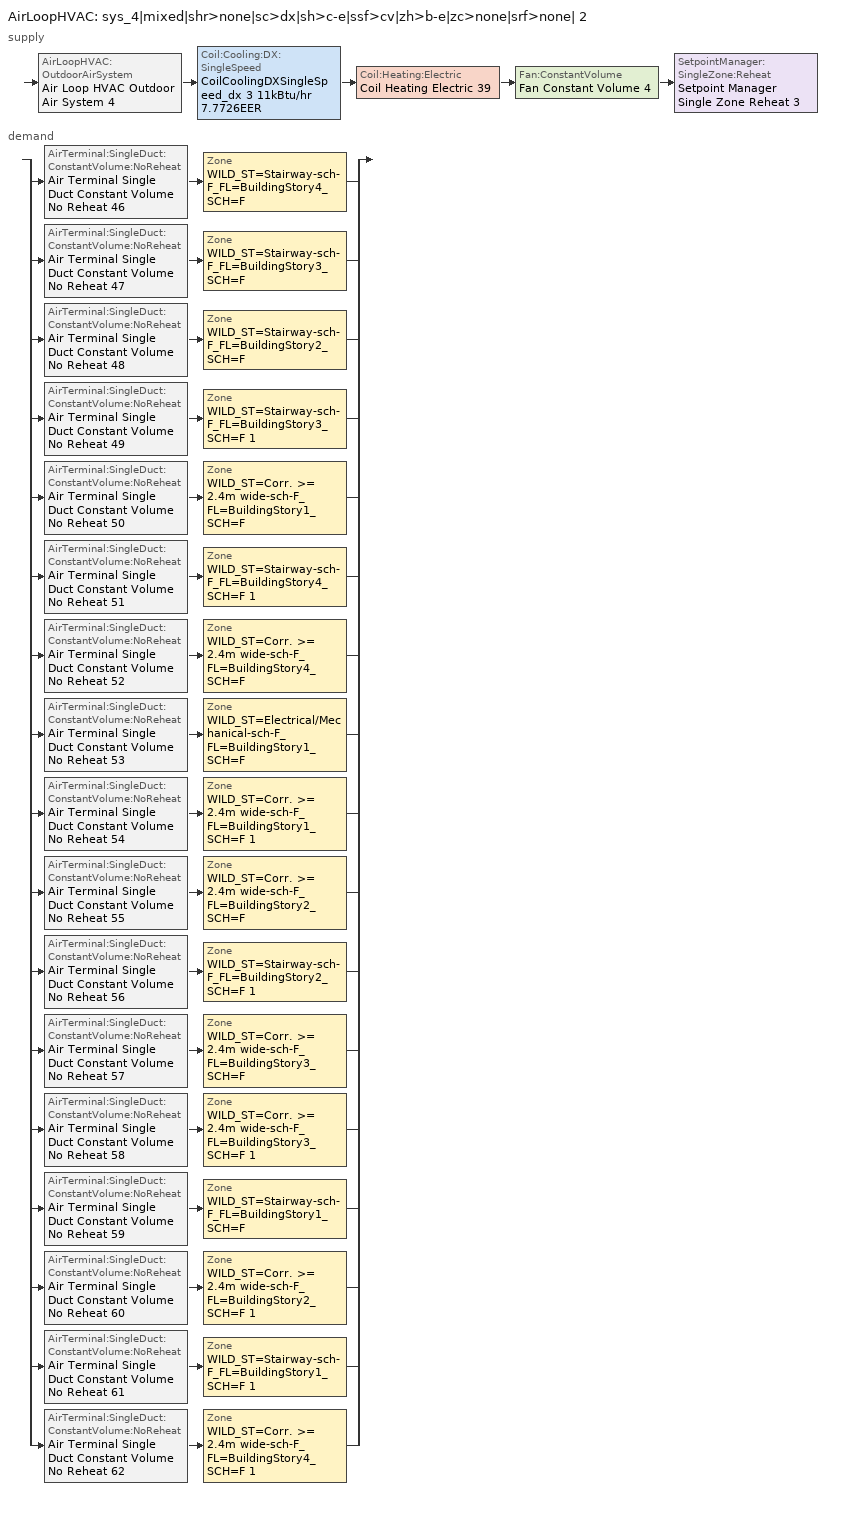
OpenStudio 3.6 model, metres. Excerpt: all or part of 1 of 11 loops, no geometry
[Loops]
AirLoopHVAC 'sys_4|mixed|shr>none|sc>dx|sh>c-e|ssf>cv|zh>b-e|zc>none|srf>none| 2'
 supply: AirLoopHVAC:OutdoorAirSystem 'Air Loop HVAC Outdoor Air System 4' > Coil:Cooling:DX:SingleSpeed 'CoilCoolingDXSingleSpeed_dx 3 11kBtu/hr 7.7726EER' > Coil:Heating:Electric 'Coil Heating Electric 39' > Fan:ConstantVolume 'Fan Constant Volume 4' > SetpointManager:SingleZone:Reheat 'Setpoint Manager Single Zone Reheat 3'
 demand: split
  | AirTerminal:SingleDuct:ConstantVolume:NoReheat 'Air Terminal Single Duct Constant Volume No Reheat 46' > Zone 'WILD_ST=Stairway-sch-F_FL=BuildingStory4_SCH=F'
  | AirTerminal:SingleDuct:ConstantVolume:NoReheat 'Air Terminal Single Duct Constant Volume No Reheat 47' > Zone 'WILD_ST=Stairway-sch-F_FL=BuildingStory3_SCH=F'
  | AirTerminal:SingleDuct:ConstantVolume:NoReheat 'Air Terminal Single Duct Constant Volume No Reheat 48' > Zone 'WILD_ST=Stairway-sch-F_FL=BuildingStory2_SCH=F'
  | AirTerminal:SingleDuct:ConstantVolume:NoReheat 'Air Terminal Single Duct Constant Volume No Reheat 49' > Zone 'WILD_ST=Stairway-sch-F_FL=BuildingStory3_SCH=F 1'
  | AirTerminal:SingleDuct:ConstantVolume:NoReheat 'Air Terminal Single Duct Constant Volume No Reheat 50' > Zone 'WILD_ST=Corr. >= 2.4m wide-sch-F_FL=BuildingStory1_SCH=F'
  | AirTerminal:SingleDuct:ConstantVolume:NoReheat 'Air Terminal Single Duct Constant Volume No Reheat 51' > Zone 'WILD_ST=Stairway-sch-F_FL=BuildingStory4_SCH=F 1'
  | AirTerminal:SingleDuct:ConstantVolume:NoReheat 'Air Terminal Single Duct Constant Volume No Reheat 52' > Zone 'WILD_ST=Corr. >= 2.4m wide-sch-F_FL=BuildingStory4_SCH=F'
  | AirTerminal:SingleDuct:ConstantVolume:NoReheat 'Air Terminal Single Duct Constant Volume No Reheat 53' > Zone 'WILD_ST=Electrical/Mechanical-sch-F_FL=BuildingStory1_SCH=F'
  | AirTerminal:SingleDuct:ConstantVolume:NoReheat 'Air Terminal Single Duct Constant Volume No Reheat 54' > Zone 'WILD_ST=Corr. >= 2.4m wide-sch-F_FL=BuildingStory1_SCH=F 1'
  | AirTerminal:SingleDuct:ConstantVolume:NoReheat 'Air Terminal Single Duct Constant Volume No Reheat 55' > Zone 'WILD_ST=Corr. >= 2.4m wide-sch-F_FL=BuildingStory2_SCH=F'
  | AirTerminal:SingleDuct:ConstantVolume:NoReheat 'Air Terminal Single Duct Constant Volume No Reheat 56' > Zone 'WILD_ST=Stairway-sch-F_FL=BuildingStory2_SCH=F 1'
  | AirTerminal:SingleDuct:ConstantVolume:NoReheat 'Air Terminal Single Duct Constant Volume No Reheat 57' > Zone 'WILD_ST=Corr. >= 2.4m wide-sch-F_FL=BuildingStory3_SCH=F'
  | AirTerminal:SingleDuct:ConstantVolume:NoReheat 'Air Terminal Single Duct Constant Volume No Reheat 58' > Zone 'WILD_ST=Corr. >= 2.4m wide-sch-F_FL=BuildingStory3_SCH=F 1'
  | AirTerminal:SingleDuct:ConstantVolume:NoReheat 'Air Terminal Single Duct Constant Volume No Reheat 59' > Zone 'WILD_ST=Stairway-sch-F_FL=BuildingStory1_SCH=F'
  | AirTerminal:SingleDuct:ConstantVolume:NoReheat 'Air Terminal Single Duct Constant Volume No Reheat 60' > Zone 'WILD_ST=Corr. >= 2.4m wide-sch-F_FL=BuildingStory2_SCH=F 1'
  | AirTerminal:SingleDuct:ConstantVolume:NoReheat 'Air Terminal Single Duct Constant Volume No Reheat 61' > Zone 'WILD_ST=Stairway-sch-F_FL=BuildingStory1_SCH=F 1'
  | AirTerminal:SingleDuct:ConstantVolume:NoReheat 'Air Terminal Single Duct Constant Volume No Reheat 62' > Zone 'WILD_ST=Corr. >= 2.4m wide-sch-F_FL=BuildingStory4_SCH=F 1'
[Sizing:Zone] Zone Cooling Design Supply Air Temperature Input Method=TemperatureDifference; Zone Cooling Design Supply Air Temperature {C}=14; Zone Cooling Design Supply Air Temperature Difference {deltaC}=11; Zone Heating Design Supply Air Temperature Input Method=TemperatureDifference; Zone Heating Design Supply Air Temperature {C}=40; Zone Heating Design Supply Air Temperature Difference {deltaC}=21; Zone Cooling Design Supply Air Humidity Ratio {kg-H2O/kg-air}=0.0085; Zone Heating Design Supply Air Humidity Ratio {kg-H2O/kg-air}=0.008; Zone Heating Sizing Factor=1.3; Zone Cooling Sizing Factor=1.1; Cooling Design Air Flow Method=DesignDay; Heating Design Air Flow Method=DesignDay; Account for Dedicated Outdoor Air System=No; Dedicated Outdoor Air System Control Strategy=NeutralSupplyAir; Dedicated Outdoor Air Low Setpoint Temperature for Design {C}=autosize; Dedicated Outdoor Air High Setpoint Temperature for Design {C}=autosize; Zone Load Sizing Method=Sensible Load Only No Latent Load; Zone Latent Cooling Design Supply Air Humidity Ratio Input Method=HumidityRatioDifference; Zone Cooling Design Supply Air Humidity Ratio Difference {kgWater/kgDryAir}=0.005; Zone Latent Heating Design Supply Air Humidity Ratio Input Method=HumidityRatioDifference; Zone Humidification Design Supply Air Humidity Ratio Difference {kgWater/kgDryAir}=0.005
WILD_ST=Stairway-sch-F_FL=BuildingStory4_SCH=F; WILD_ST=Stairway-sch-F_FL=BuildingStory3_SCH=F; WILD_ST=Stairway-sch-F_FL=BuildingStory2_SCH=F; WILD_ST=Stairway-sch-F_FL=BuildingStory3_SCH=F 1; WILD_ST=Corr. >= 2.4m wide-sch-F_FL=BuildingStory1_SCH=F; WILD_ST=Stairway-sch-F_FL=BuildingStory4_SCH=F 1; WILD_ST=Corr. >= 2.4m wide-sch-F_FL=BuildingStory4_SCH=F; WILD_ST=Electrical/Mechanical-sch-F_FL=BuildingStory1_SCH=F; WILD_ST=Corr. >= 2.4m wide-sch-F_FL=BuildingStory1_SCH=F 1; WILD_ST=Corr. >= 2.4m wide-sch-F_FL=BuildingStory2_SCH=F; WILD_ST=Stairway-sch-F_FL=BuildingStory2_SCH=F 1; WILD_ST=Corr. >= 2.4m wide-sch-F_FL=BuildingStory3_SCH=F; WILD_ST=Corr. >= 2.4m wide-sch-F_FL=BuildingStory3_SCH=F 1; WILD_ST=Stairway-sch-F_FL=BuildingStory1_SCH=F; WILD_ST=Corr. >= 2.4m wide-sch-F_FL=BuildingStory2_SCH=F 1; WILD_ST=Stairway-sch-F_FL=BuildingStory1_SCH=F 1; WILD_ST=Corr. >= 2.4m wide-sch-F_FL=BuildingStory4_SCH=F 1
[Zone equipment]
WILD_ST=Stairway-sch-F_FL=BuildingStory4_SCH=F: Air Terminal Single Duct Constant Volume No Reheat 46, Zone HVAC Baseboard Convective Electric 46, Sys_4_zone_exhaust_fan 10
WILD_ST=Stairway-sch-F_FL=BuildingStory3_SCH=F: Air Terminal Single Duct Constant Volume No Reheat 47, Zone HVAC Baseboard Convective Electric 47, Sys_4_zone_exhaust_fan 11
WILD_ST=Stairway-sch-F_FL=BuildingStory2_SCH=F: Air Terminal Single Duct Constant Volume No Reheat 48, Zone HVAC Baseboard Convective Electric 48, Sys_4_zone_exhaust_fan 12
WILD_ST=Stairway-sch-F_FL=BuildingStory3_SCH=F 1: Air Terminal Single Duct Constant Volume No Reheat 49, Zone HVAC Baseboard Convective Electric 49, Sys_4_zone_exhaust_fan 13
WILD_ST=Corr. >= 2.4m wide-sch-F_FL=BuildingStory1_SCH=F: Air Terminal Single Duct Constant Volume No Reheat 50, Zone HVAC Baseboard Convective Electric 50, Sys_4_zone_exhaust_fan 14
WILD_ST=Stairway-sch-F_FL=BuildingStory4_SCH=F 1: Air Terminal Single Duct Constant Volume No Reheat 51, Zone HVAC Baseboard Convective Electric 51, Sys_4_zone_exhaust_fan 15
WILD_ST=Corr. >= 2.4m wide-sch-F_FL=BuildingStory4_SCH=F: Air Terminal Single Duct Constant Volume No Reheat 52, Zone HVAC Baseboard Convective Electric 52, Sys_4_zone_exhaust_fan 16
WILD_ST=Electrical/Mechanical-sch-F_FL=BuildingStory1_SCH=F: Air Terminal Single Duct Constant Volume No Reheat 53, Zone HVAC Baseboard Convective Electric 53, Sys_4_zone_exhaust_fan 17
WILD_ST=Corr. >= 2.4m wide-sch-F_FL=BuildingStory1_SCH=F 1: Air Terminal Single Duct Constant Volume No Reheat 54, Zone HVAC Baseboard Convective Electric 54, Sys_4_zone_exhaust_fan 18
WILD_ST=Corr. >= 2.4m wide-sch-F_FL=BuildingStory2_SCH=F: Air Terminal Single Duct Constant Volume No Reheat 55, Zone HVAC Baseboard Convective Electric 55, Sys_4_zone_exhaust_fan 19
WILD_ST=Stairway-sch-F_FL=BuildingStory2_SCH=F 1: Air Terminal Single Duct Constant Volume No Reheat 56, Zone HVAC Baseboard Convective Electric 56, Sys_4_zone_exhaust_fan 20
WILD_ST=Corr. >= 2.4m wide-sch-F_FL=BuildingStory3_SCH=F: Air Terminal Single Duct Constant Volume No Reheat 57, Zone HVAC Baseboard Convective Electric 57, Sys_4_zone_exhaust_fan 21
WILD_ST=Corr. >= 2.4m wide-sch-F_FL=BuildingStory3_SCH=F 1: Air Terminal Single Duct Constant Volume No Reheat 58, Zone HVAC Baseboard Convective Electric 58, Sys_4_zone_exhaust_fan 22
WILD_ST=Stairway-sch-F_FL=BuildingStory1_SCH=F: Air Terminal Single Duct Constant Volume No Reheat 59, Zone HVAC Baseboard Convective Electric 59, Sys_4_zone_exhaust_fan 23
WILD_ST=Corr. >= 2.4m wide-sch-F_FL=BuildingStory2_SCH=F 1: Air Terminal Single Duct Constant Volume No Reheat 60, Zone HVAC Baseboard Convective Electric 60, Sys_4_zone_exhaust_fan 24
WILD_ST=Stairway-sch-F_FL=BuildingStory1_SCH=F 1: Air Terminal Single Duct Constant Volume No Reheat 61, Zone HVAC Baseboard Convective Electric 61, Sys_4_zone_exhaust_fan 25
WILD_ST=Corr. >= 2.4m wide-sch-F_FL=BuildingStory4_SCH=F 1: Air Terminal Single Duct Constant Volume No Reheat 62, Zone HVAC Baseboard Convective Electric 62, Sys_4_zone_exhaust_fan 26
[AirLoopHVAC]
sys_4|mixed|shr>none|sc>dx|sh>c-e|ssf>cv|zh>b-e|zc>none|srf>none| 2: Availability Schedule=sys_4|mixed|shr>none|sc>dx|sh>c-e|ssf>cv|zh>b-e|zc>none|srf>none| 2 Occ Sch; Design Supply Air Flow Rate {m3/s}=autosize; Design Return Air Flow Fraction of Supply Air Flow=1
[Sizing:System]
sys_4|mixed|shr>none|sc>dx|sh>c-e|ssf>cv|zh>b-e|zc>none|srf>none| 2: Type of Load to Size On=VentilationRequirement; Design Outdoor Air Flow Rate {m3/s}=Autosize; Central Heating Maximum System Air Flow Ratio=1; Preheat Design Temperature {C}=7; Preheat Design Humidity Ratio {kg-H2O/kg-Air}=0.008; Precool Design Temperature {C}=13; Precool Design Humidity Ratio {kg-H2O/kg-Air}=0.008; Central Cooling Design Supply Air Temperature {C}=13; Central Heating Design Supply Air Temperature {C}=43; Sizing Option=NonCoincident; 100% Outdoor Air in Cooling=No; 100% Outdoor Air in Heating=No; Central Cooling Design Supply Air Humidity Ratio {kg-H2O/kg-Air}=0.0085; Central Heating Design Supply Air Humidity Ratio {kg-H2O/kg-Air}=0.008; Cooling Design Air Flow Method=DesignDay; Cooling Design Air Flow Rate {m3/s}=0; Heating Design Air Flow Method=DesignDay; Heating Design Air Flow Rate {m3/s}=0; System Outdoor Air Method=ZoneSum; Zone Maximum Outdoor Air Fraction=1; Cooling Supply Air Flow Rate Per Floor Area {m3/s-m2}=0.00996765; Cooling Fraction of Autosized Cooling Supply Air Flow Rate=1; Cooling Supply Air Flow Rate Per Unit Cooling Capacity {m3/s-W}=3.94755e-05; Heating Supply Air Flow Rate Per Floor Area {m3/s-m2}=0.00996765; Heating Fraction of Autosized Heating Supply Air Flow Rate=1; Heating Fraction of Autosized Cooling Supply Air Flow Rate=1; Heating Supply Air Flow Rate Per Unit Heating Capacity {m3/s-W}=3.15882e-05; Cooling Design Capacity Method=CoolingDesignCapacity; Cooling Design Capacity {W}=autosize; Cooling Design Capacity Per Floor Area {W/m2}=234.7; Fraction of Autosized Cooling Design Capacity=1; Heating Design Capacity Method=HeatingDesignCapacity; Heating Design Capacity {W}=autosize; Heating Design Capacity Per Floor Area {W/m2}=157; Fraction of Autosized Heating Design Capacity=1; Central Cooling Capacity Control Method=OnOff; Occupant Diversity=autosize
[Fan:ConstantVolume]
Fan Constant Volume 4: Availability Schedule=Always On Discrete; Fan Total Efficiency=0.39975; Pressure Rise {Pa}=640; Maximum Flow Rate {m3/s}=AutoSize; Motor Efficiency=0.615
[Coil:Heating:Electric]
Coil Heating Electric 39: Availability Schedule=Always On Discrete
[Coil:Cooling:DX:SingleSpeed]
CoilCoolingDXSingleSpeed_dx 3 11kBtu/hr 7.7726EER: Availability Schedule=Always On Discrete; Rated Total Cooling Capacity {W}=autosize; Rated Sensible Heat Ratio=autosize; Rated COP {W/W}=2.72426; Rated Air Flow Rate {m3/s}=autosize; Rated Evaporator Fan Power Per Volume Flow Rate 2017 {W/(m3/s)}=773.3; Rated Evaporator Fan Power Per Volume Flow Rate 2023 {W/(m3/s)}=934.4; Total Cooling Capacity Function of Temperature Curve=DXCOOL-NECB2011-REF-CAPFT; Total Cooling Capacity Function of Flow Fraction Curve=DXCOOL-NECB2011-REF-CAPFFLOW; Energy Input Ratio Function of Temperature Curve=DXCOOL-NECB2011-REF-COOLEIRFT; Energy Input Ratio Function of Flow Fraction Curve=DXCOOL-NECB2011-REF-COOLEIRFFLOW; Part Load Fraction Correlation Curve=DXCOOL-NECB2011-REF-COOLPLFFPLR; Minimum Outdoor Dry-Bulb Temperature for Compressor Operation {C}=-25; Nominal Time for Condensate Removal to Begin {s}=0; Ratio of Initial Moisture Evaporation Rate and Steady State Latent Capacity=0; Maximum Cycling Rate {cycles/hr}=0; Latent Capacity Time Constant {s}=0; Condenser Type=AirCooled; Evaporative Condenser Effectiveness=0.9; Evaporative Condenser Air Flow Rate {m3/s}=autosize; Evaporative Condenser Pump Rated Power Consumption {W}=autosize; Crankcase Heater Capacity {W}=0; Maximum Outdoor Dry-Bulb Temperature for Crankcase Heater Operation {C}=10; Basin Heater Capacity {W/K}=0; Basin Heater Setpoint Temperature {C}=2
[Controller:OutdoorAir]
Controller Outdoor Air 4: Minimum Outdoor Air Flow Rate {m3/s}=autosize; Maximum Outdoor Air Flow Rate {m3/s}=Autosize; Economizer Control Type=NoEconomizer; Economizer Control Action Type=ModulateFlow; Economizer Maximum Limit Dry-Bulb Temperature {C}=28; Economizer Maximum Limit Enthalpy {J/kg}=64000; Economizer Minimum Limit Dry-Bulb Temperature {C}=-100; Lockout Type=NoLockout; Minimum Limit Type=FixedMinimum; Minimum Outdoor Air Schedule=sys_4|mixed|shr>none|sc>dx|sh>c-e|ssf>cv|zh>b-e|zc>none|srf>none| 2 Occ Sch; Controller Mechanical Ventilation=Controller Mechanical Ventilation 4; High Humidity Control=No; Heat Recovery Bypass Control Type=BypassWhenWithinEconomizerLimits
[Controller:MechanicalVentilation]
Controller Mechanical Ventilation 4: Availability Schedule=Always On Discrete; System Outdoor Air Method=ZoneSum
[AirLoopHVAC:OutdoorAirSystem]
Air Loop HVAC Outdoor Air System 4: Controller=Controller Outdoor Air 4
[ZoneHVAC:Baseboard:Convective:Electric] Availability Schedule=Always On Discrete; Nominal Capacity {W}=autosize; Efficiency=1
Zone HVAC Baseboard Convective Electric 46; Zone HVAC Baseboard Convective Electric 47; Zone HVAC Baseboard Convective Electric 48; Zone HVAC Baseboard Convective Electric 49; Zone HVAC Baseboard Convective Electric 50; Zone HVAC Baseboard Convective Electric 51; Zone HVAC Baseboard Convective Electric 52; Zone HVAC Baseboard Convective Electric 53; Zone HVAC Baseboard Convective Electric 54; Zone HVAC Baseboard Convective Electric 55; Zone HVAC Baseboard Convective Electric 56; Zone HVAC Baseboard Convective Electric 57; Zone HVAC Baseboard Convective Electric 58; Zone HVAC Baseboard Convective Electric 59; Zone HVAC Baseboard Convective Electric 60; Zone HVAC Baseboard Convective Electric 61; Zone HVAC Baseboard Convective Electric 62
[AirTerminal:SingleDuct:ConstantVolume:NoReheat] Availability Schedule=Always On Discrete; Maximum Air Flow Rate {m3/s}=AutoSize
Air Terminal Single Duct Constant Volume No Reheat 46; Air Terminal Single Duct Constant Volume No Reheat 47; Air Terminal Single Duct Constant Volume No Reheat 48; Air Terminal Single Duct Constant Volume No Reheat 49; Air Terminal Single Duct Constant Volume No Reheat 50; Air Terminal Single Duct Constant Volume No Reheat 51; Air Terminal Single Duct Constant Volume No Reheat 52; Air Terminal Single Duct Constant Volume No Reheat 53; Air Terminal Single Duct Constant Volume No Reheat 54; Air Terminal Single Duct Constant Volume No Reheat 55; Air Terminal Single Duct Constant Volume No Reheat 56; Air Terminal Single Duct Constant Volume No Reheat 57; Air Terminal Single Duct Constant Volume No Reheat 58; Air Terminal Single Duct Constant Volume No Reheat 59; Air Terminal Single Duct Constant Volume No Reheat 60; Air Terminal Single Duct Constant Volume No Reheat 61; Air Terminal Single Duct Constant Volume No Reheat 62
[SetpointManager:SingleZone:Reheat]
Setpoint Manager Single Zone Reheat 3: Minimum Supply Air Temperature {C}=13; Maximum Supply Air Temperature {C}=43; Control Zone=WILD_ST=Stairway-sch-F_FL=BuildingStory4_SCH=F; Setpoint Node or NodeList=sys_4|mixed|shr>none|sc>dx|sh>c-e|ssf>cv|zh>b-e|zc>none|srf>none| 2 Supply Outlet Node
[Fan:ZoneExhaust] Fan Total Efficiency=0.25; Pressure Rise {Pa}=125; System Availability Manager Coupling Mode=Coupled
Name | Maximum Flow Rate {m3/s}
Sys_4_zone_exhaust_fan 10; Sys_4_zone_exhaust_fan 13; Sys_4_zone_exhaust_fan 20; Sys_4_zone_exhaust_fan 23 | 0.00509703
Sys_4_zone_exhaust_fan 11; Sys_4_zone_exhaust_fan 12; Sys_4_zone_exhaust_fan 15; Sys_4_zone_exhaust_fan 25 | 0.00509825
Sys_4_zone_exhaust_fan 14; Sys_4_zone_exhaust_fan 21; Sys_4_zone_exhaust_fan 24; Sys_4_zone_exhaust_fan 26 | 0.00382277
Sys_4_zone_exhaust_fan 16; Sys_4_zone_exhaust_fan 19; Sys_4_zone_exhaust_fan 22 | 0.0318567
Sys_4_zone_exhaust_fan 17 | 0.00828327
Sys_4_zone_exhaust_fan 18 | 0.0382285
[Schedule:Ruleset]
sys_4|mixed|shr>none|sc>dx|sh>c-e|ssf>cv|zh>b-e|zc>none|srf>none| 2 Occ Sch: Default Day Schedule=sys_4|mixed|shr>none|sc>dx|sh>c-e|ssf>cv|zh>b-e|zc>none|srf>none| 2 Occ Sch Default; Summer Design Day Schedule=sys_4|mixed|shr>none|sc>dx|sh>c-e|ssf>cv|zh>b-e|zc>none|srf>none| 2 Occ Sch Summer Design Day; Winter Design Day Schedule=sys_4|mixed|shr>none|sc>dx|sh>c-e|ssf>cv|zh>b-e|zc>none|srf>none| 2 Occ Sch Winter Design Day
[Schedule:Day]
sys_4|mixed|shr>none|sc>dx|sh>c-e|ssf>cv|zh>b-e|zc>none|srf>none| 2 Occ Sch Default; sys_4|mixed|shr>none|sc>dx|sh>c-e|ssf>cv|zh>b-e|zc>none|srf>none| 2 Occ Sch Winter Design Day; sys_4|mixed|shr>none|sc>dx|sh>c-e|ssf>cv|zh>b-e|zc>none|srf>none| 2 Occ Sch Summer Design Day: 24, 0, 1
[Schedule:Constant]
Always On Discrete: Value=1
[Curve:Biquadratic] Minimum Value of x=13; Maximum Value of x=24; Minimum Value of y=24; Maximum Value of y=46
Name | Coefficient1 Constant | Coefficient2 x | Coefficient3 x**2 | Coefficient4 y | Coefficient5 y**2 | Coefficient6 x*y
DXCOOL-NECB2011-REF-CAPFT | 0.867905 | 0.0142459 | 0.00055436 | -0.0075575 | 3.3e-05 | -0.0001918
DXCOOL-NECB2011-REF-COOLEIRFT | 0.114171 | 0.0281822 | -0.0004199 | 0.0214108 | 0.000161028 | -0.000679104
[Curve:Quadratic] Minimum Value of x=0.5; Maximum Value of x=1.5
Name | Coefficient1 Constant | Coefficient2 x | Coefficient3 x**2
DXCOOL-NECB2011-REF-CAPFFLOW | 0.8 | 0.2 | 0
DXCOOL-NECB2011-REF-COOLEIRFFLOW | 1.1552 | -0.1808 | 0.0256
[Curve:Cubic]
DXCOOL-NECB2011-REF-COOLPLFFPLR: Coefficient1 Constant=0.0277; Coefficient2 x=4.9151; Coefficient3 x**2=-8.184; Coefficient4 x**3=4.2702; Minimum Value of x=0.7; Maximum Value of x=1
